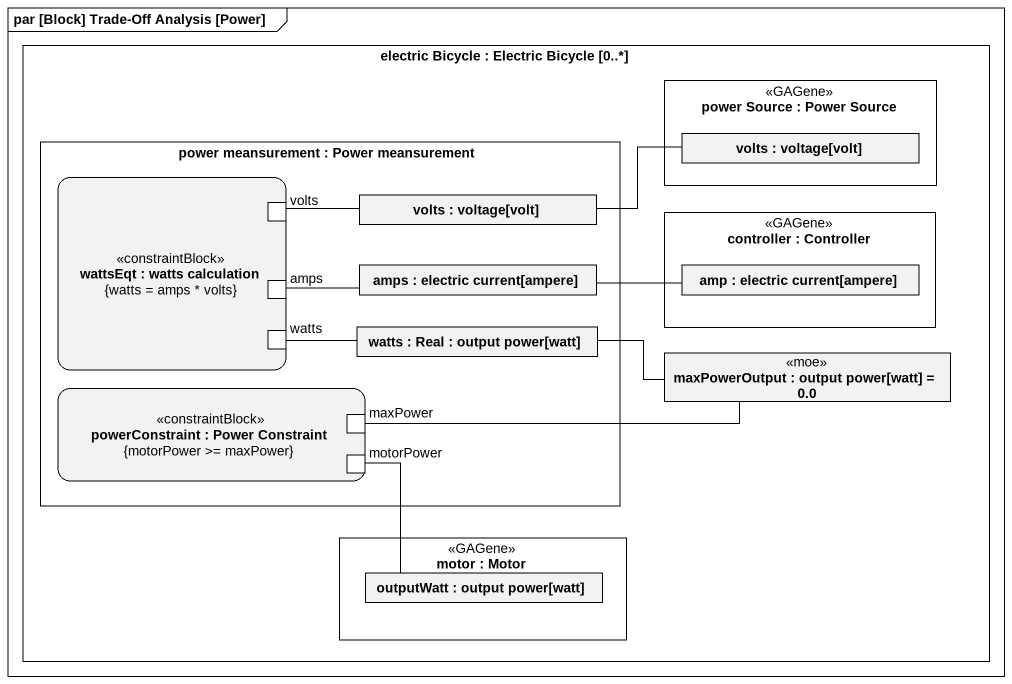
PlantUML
@startuml
mainframe par [Block] Trade-Off Analysis [Power]
rectangle "electric Bicycle : Electric Bicycle [0..*]" as electric_Bicycle {
  rectangle "power Source : Power Source" as power_Source <<GAGene>> {
    rectangle "volts : voltage[volt]" as volts
  }
  rectangle "power meansurement : Power meansurement" as power_meansurement {
    rectangle "wattsEqt : watts calculation\n{watts = amps * volts}" as wattsEqt <<constraintBlock>> {
      port "volts" as volts_3
      port amps
      port watts
    }
    rectangle "volts : voltage[volt]" as volts_2
    rectangle "amps : electric current[ampere]" as amps_2
    rectangle "watts : Real : output power[watt]" as watts_Real
    rectangle "powerConstraint : Power Constraint\n{motorPower >= maxPower}" as powerConstraint <<constraintBlock>> {
      port maxPower
      port motorPower
    }
  }
  rectangle "controller : Controller" as controller <<GAGene>> {
    rectangle "amp : electric current[ampere]" as amp
  }
  rectangle "maxPowerOutput : output power[watt] = 0.0" as maxPowerOutput <<moe>>
  rectangle "motor : Motor" as motor <<GAGene>> {
    rectangle "outputWatt : output power[watt]" as outputWatt
  }
}
volts_2 -right- volts
volts_3 -right- volts_2
amps -right- amps_2
amps_2 -right- amp
watts -right- watts_Real
watts_Real -right- maxPowerOutput
maxPower -right- maxPowerOutput
outputWatt -up- motorPower
@enduml
